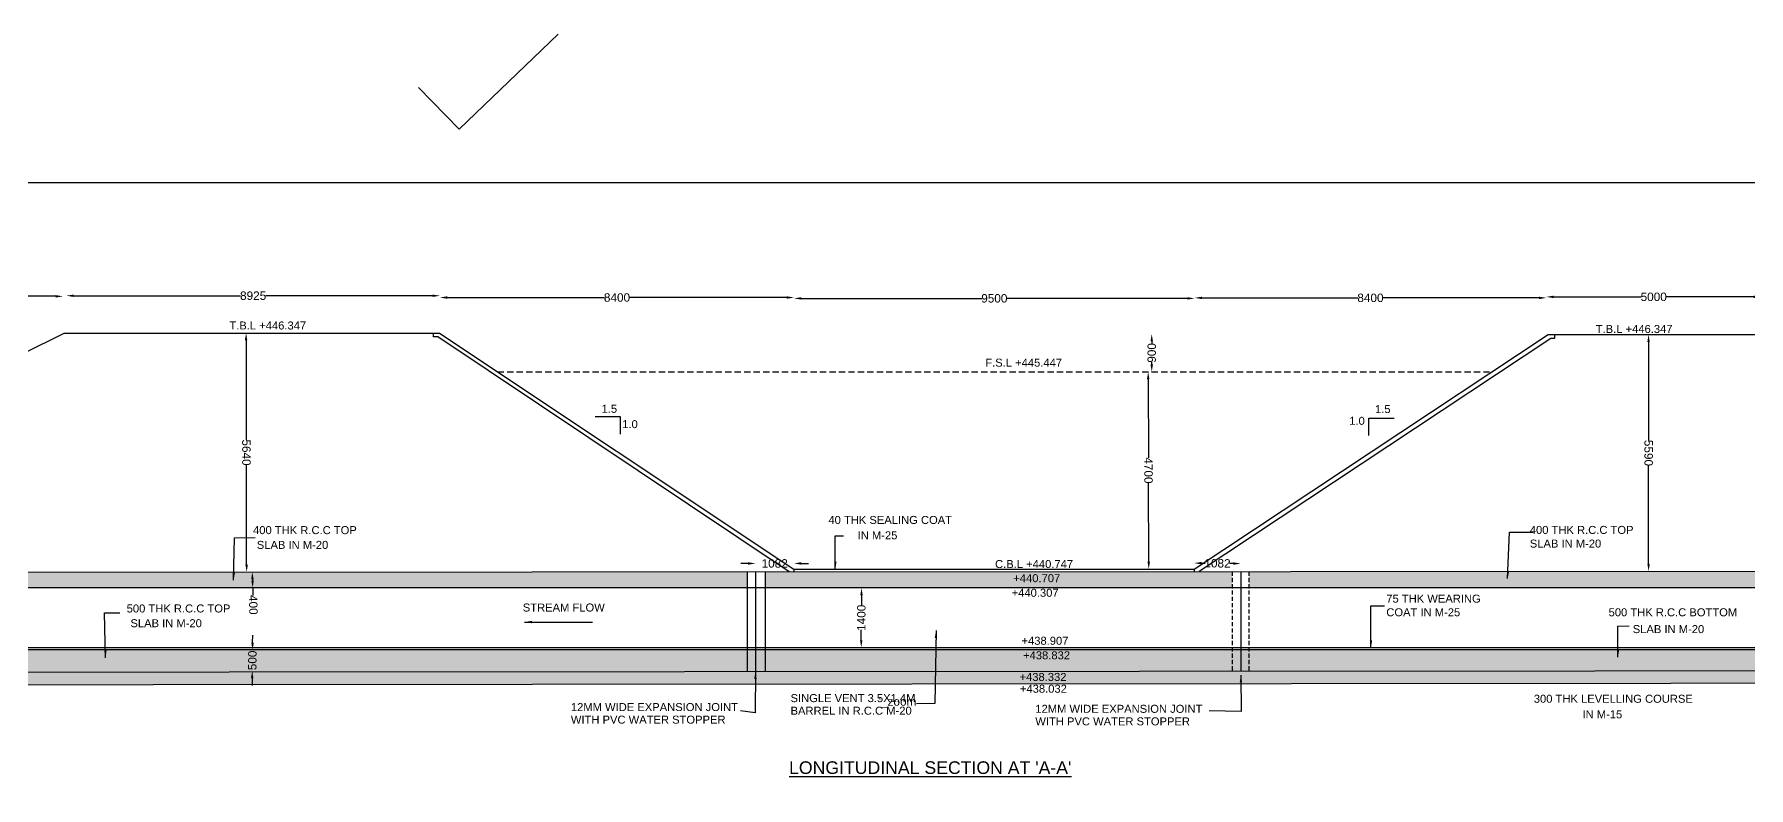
# Model space of a CAD drawing. Header units: millimetres. Extents: x 3597 to 113394, y 2246 to 47933.
# Drawn here: x 40487 to 81188, y 30040 to 47933 of the extents above; entities that cross this region are included whole.
import ezdxf

# ---------------------------------------------------------------- set-up
doc = ezdxf.new("R2010")
doc.units = ezdxf.units.MM
doc.header["$MEASUREMENT"] = 0
doc.linetypes.add('DASHED', pattern=[0.75, 0.5, -0.25])
for name, color, linetype in [('DIM', 7, 'Continuous'), ('DWG', 7, 'Continuous'), ('TXT', 7, 'Continuous')]:
    doc.layers.add(name, color=color, linetype=linetype)
doc.styles.get("Standard").update_dxf_attribs({"font": 'arial.ttf'})
doc.dimstyles.new('Civil', dxfattribs={"dimtxt": 200, "dimasz": 175, "dimexe": 0.1, "dimexo": 0.0625, "dimgap": 0.09, "dimtad": 0, "dimdec": 0, "dimzin": 12, "dimdsep": 46, "dimtxsty": 'Standard', "dimcen": 0.1, "dimse1": 1, "dimse2": 1, "dimaunit": 1, "dimadec": 5, "dimazin": 2, "dimtfac": 1, "dimtdec": 0, "dimtofl": 0, "dimtmove": 0, "dimatfit": 3, "dimfxl": 1, "dimfrac": 1, "dimtolj": 1, "dimtzin": 0, "dimarcsym": 0})
pattern_1 = [(50, (0, 0), (358.6301, -31.3761), [37.5, -412.5]), (355, (0, 0), (-69.3757, 376.096), [30, -330]), (100.4514, (29.9, -2.6), (289.2547, 344.7198), [31.8701, -350.571]), (46.1842, (0, 100), (533.6205, -82.7595), [56.25, -618.75]), (96.6356, (44.47, 93.1), (467.3314, 487.059), [47.805, -525.8565]), (351.1842, (0, 100), (467.331, 487.0593), [45, -495]), (21, (50, 75), (298.4535, -201.3094), [37.5, -412.5]), (326, (50, 75), (121.6577, 362.575), [30, -330]), (71.4514, (74.87, 58.22), (420.1113, 161.2652), [31.8701, -350.571]), (37.5, (0, 0), (6.07993, 166.44693), [0, -326, 0, -335, 0, -331.25]), (7.5, (0, 0), (131.53477, 197.20586), [0, -191, 0, -318.5, 0, -126.25]), (327.5, (-111.5, 0), (266.91122, -11.27744), [0, -125, 0, -390, 0, -517.5]), (317.5, (-161.5, 0), (291.5931, 50.0525), [0, -162.5, 0, -259, 0, -367.5])]

# ---------------------------------------------------------------- blocks, each defined once
blk = doc.blocks.new('*D6')
at = {"layer": 'Defpoints', "color": 0, "transparency": 16777216}
for p in [(35602, 41700), (41171, 41710), (41171, 41700)]:
    blk.add_point(p, dxfattribs=at)
at = {"layer": 'DIM', "color": 0, "lineweight": -2, "transparency": 16777216}
for p, q in [((35777, 41710), (38088, 41710)), ((40996, 41710), (38685, 41710))]:
    blk.add_line(p, q, dxfattribs=at)
at = {"layer": 'DIM', "color": 0, "transparency": 16777216}
for points in [[(35777, 41739), (35777, 41680), (35602, 41710)], [(40996, 41739), (40996, 41680), (41171, 41710)]]:
    blk.add_solid(points, dxfattribs=at)
at = {"layer": 'DIM', "color": 0, "transparency": 16777216, "insert": (38387, 41710), "char_height": 200, "attachment_point": 5}
blk.add_mtext('\\A1;5594', dxfattribs=at)
blk = doc.blocks.new('*D7')
at = {"layer": 'Defpoints', "color": 0, "transparency": 16777216}
for p in [(41250, 41671), (50117, 41724), (50117, 41671)]:
    blk.add_point(p, dxfattribs=at)
at = {"layer": 'DIM', "color": 0, "lineweight": -2, "transparency": 16777216}
for p, q in [((41425, 41724), (45384, 41724)), ((49942, 41724), (45983, 41724))]:
    blk.add_line(p, q, dxfattribs=at)
at = {"layer": 'DIM', "color": 0, "transparency": 16777216}
for points in [[(41425, 41753), (41425, 41695), (41250, 41724)], [(49942, 41753), (49942, 41695), (50117, 41724)]]:
    blk.add_solid(points, dxfattribs=at)
at = {"layer": 'DIM', "color": 0, "transparency": 16777216, "insert": (45683, 41724), "char_height": 200, "attachment_point": 5}
blk.add_mtext('\\A1;8925', dxfattribs=at)
blk = doc.blocks.new('*D8')
at = {"layer": 'Defpoints', "color": 0, "transparency": 16777216}
for p in [(50117, 41724), (58525, 41724), (58525, 41681)]:
    blk.add_point(p, dxfattribs=at)
at = {"layer": 'DIM', "color": 0, "lineweight": -2, "transparency": 16777216}
for p, q in [((50292, 41681), (54023, 41681)), ((58350, 41681), (54620, 41681))]:
    blk.add_line(p, q, dxfattribs=at)
at = {"layer": 'DIM', "color": 0, "transparency": 16777216}
for points in [[(50292, 41711), (50292, 41652), (50117, 41681)], [(58350, 41711), (58350, 41652), (58525, 41681)]]:
    blk.add_solid(points, dxfattribs=at)
at = {"layer": 'DIM', "color": 0, "transparency": 16777216, "insert": (54321, 41681), "char_height": 200, "attachment_point": 5}
blk.add_mtext('\\A1;8400', dxfattribs=at)
blk = doc.blocks.new('*D9')
at = {"layer": 'Defpoints', "color": 0, "transparency": 16777216}
for p in [(58525, 41681), (68033, 41681), (68033, 41661)]:
    blk.add_point(p, dxfattribs=at)
at = {"layer": 'DIM', "color": 0, "lineweight": -2, "transparency": 16777216}
for p, q in [((58700, 41661), (62981, 41661)), ((67858, 41661), (63578, 41661))]:
    blk.add_line(p, q, dxfattribs=at)
at = {"layer": 'DIM', "color": 0, "transparency": 16777216}
for points in [[(58700, 41691), (58700, 41632), (58525, 41661)], [(67858, 41691), (67858, 41632), (68033, 41661)]]:
    blk.add_solid(points, dxfattribs=at)
at = {"layer": 'DIM', "color": 0, "transparency": 16777216, "insert": (63279, 41661), "char_height": 200, "attachment_point": 5}
blk.add_mtext('\\A1;9500', dxfattribs=at)
blk = doc.blocks.new('*D10')
at = {"layer": 'Defpoints', "color": 0, "transparency": 16777216}
for p in [(68033, 41661), (76383, 41673), (76383, 41661)]:
    blk.add_point(p, dxfattribs=at)
at = {"layer": 'DIM', "color": 0, "lineweight": -2, "transparency": 16777216}
for p, q in [((68208, 41673), (71910, 41673)), ((76208, 41673), (72507, 41673))]:
    blk.add_line(p, q, dxfattribs=at)
at = {"layer": 'DIM', "color": 0, "transparency": 16777216}
for points in [[(68208, 41702), (68208, 41644), (68033, 41673)], [(76208, 41702), (76208, 41644), (76383, 41673)]]:
    blk.add_solid(points, dxfattribs=at)
at = {"layer": 'DIM', "color": 0, "transparency": 16777216, "insert": (72208, 41673), "char_height": 200, "attachment_point": 5}
blk.add_mtext('\\A1;8400', dxfattribs=at)
blk = doc.blocks.new('*D11')
at = {"layer": 'Defpoints', "color": 0, "transparency": 16777216}
for p in [(76383, 41673), (81484, 41697), (81484, 41673)]:
    blk.add_point(p, dxfattribs=at)
at = {"layer": 'DIM', "color": 0, "lineweight": -2, "transparency": 16777216}
for p, q in [((76558, 41697), (78635, 41697)), ((81309, 41697), (79232, 41697))]:
    blk.add_line(p, q, dxfattribs=at)
at = {"layer": 'DIM', "color": 0, "transparency": 16777216}
for points in [[(76558, 41726), (76558, 41667), (76383, 41697)], [(81309, 41726), (81309, 41667), (81484, 41697)]]:
    blk.add_solid(points, dxfattribs=at)
at = {"layer": 'DIM', "color": 0, "transparency": 16777216, "insert": (78933, 41697), "char_height": 200, "attachment_point": 5}
blk.add_mtext('\\A1;5000', dxfattribs=at)
blk = doc.blocks.new('*D19')
at = {"layer": 'Defpoints', "color": 0, "transparency": 16777216}
for p in [(45667, 33311), (45691, 33311), (45685, 32816)]:
    blk.add_point(p, dxfattribs=at)
at = {"layer": 'DIM', "color": 0, "lineweight": -2, "transparency": 16777216}
for p, q in [((45670, 33486), (45672, 33661)), ((45660, 32641), (45658, 32466))]:
    blk.add_line(p, q, dxfattribs=at)
at = {"layer": 'DIM', "color": 0, "transparency": 16777216}
for points in [[(45640, 33487), (45699, 33486), (45667, 33311)], [(45630, 32642), (45689, 32641), (45662, 32816)]]:
    blk.add_solid(points, dxfattribs=at)
at = {"layer": 'DIM', "color": 0, "transparency": 16777216, "insert": (45665, 33064), "char_height": 200, "attachment_point": 5, "rotation": 89.3236}
blk.add_mtext('\\A1;500', dxfattribs=at)
blk = doc.blocks.new('*D20')
at = {"layer": 'Defpoints', "color": 0, "transparency": 16777216}
for p in [(45656, 35164), (45667, 34784), (45673, 34784)]:
    blk.add_point(p, dxfattribs=at)
at = {"layer": 'DIM', "color": 0, "lineweight": -2, "transparency": 16777216}
for p, q in [((45667, 34989), (45668, 34959)), ((45673, 34784), (45678, 34609))]:
    blk.add_line(p, q, dxfattribs=at)
at = {"layer": 'DIM', "color": 0, "transparency": 16777216}
for points in [[(45696, 34990), (45638, 34989), (45661, 35164)], [(45697, 34960), (45639, 34958), (45673, 34784)]]:
    blk.add_solid(points, dxfattribs=at)
at = {"layer": 'DIM', "color": 0, "transparency": 16777216, "insert": (45685, 34384), "char_height": 200, "attachment_point": 5, "rotation": 271.7587}
blk.add_mtext('\\A1;400', dxfattribs=at)
blk = doc.blocks.new('*D21')
at = {"layer": 'Defpoints', "color": 0, "transparency": 16777216}
for p in [(57610, 35170), (58521, 35366), (58521, 35170)]:
    blk.add_point(p, dxfattribs=at)
at = {"layer": 'DIM', "color": 0, "lineweight": -2, "transparency": 16777216}
for p, q in [((57434, 35366), (57259, 35366)), ((58696, 35367), (58871, 35367))]:
    blk.add_line(p, q, dxfattribs=at)
at = {"layer": 'DIM', "color": 0, "transparency": 16777216}
for points in [[(57434, 35395), (57434, 35337), (57609, 35366)], [(58696, 35396), (58696, 35337), (58521, 35366)]]:
    blk.add_solid(points, dxfattribs=at)
at = {"layer": 'DIM', "color": 0, "transparency": 16777216, "insert": (58065, 35366), "char_height": 200, "attachment_point": 5, "rotation": 0.0267}
blk.add_mtext('\\A1;1082', dxfattribs=at)
blk = doc.blocks.new('*D22')
at = {"layer": 'Defpoints', "color": 0, "transparency": 16777216}
for p in [(60093, 34784), (60086, 33368), (60119, 33368)]:
    blk.add_point(p, dxfattribs=at)
at = {"layer": 'DIM', "color": 0, "lineweight": -2, "transparency": 16777216}
for p, q in [((60125, 34609), (60124, 34365)), ((60120, 33543), (60121, 33787))]:
    blk.add_line(p, q, dxfattribs=at)
at = {"layer": 'DIM', "color": 0, "transparency": 16777216}
for points in [[(60096, 34609), (60154, 34608), (60126, 34784)], [(60091, 33543), (60149, 33543), (60119, 33368)]]:
    blk.add_solid(points, dxfattribs=at)
at = {"layer": 'DIM', "color": 0, "transparency": 16777216, "insert": (60122, 34076), "char_height": 200, "attachment_point": 5, "rotation": 89.7322}
blk.add_mtext('\\A1;1400', dxfattribs=at)
blk = doc.blocks.new('*D23')
at = {"layer": 'Defpoints', "color": 0, "transparency": 16777216}
for p in [(68020, 35175), (69128, 35162), (69131, 35362)]:
    blk.add_point(p, dxfattribs=at)
at = {"layer": 'DIM', "color": 0, "lineweight": -2, "transparency": 16777216}
for p, q in [((68197, 35373), (68288, 35372)), ((68956, 35364), (68865, 35365))]:
    blk.add_line(p, q, dxfattribs=at)
at = {"layer": 'DIM', "color": 0, "transparency": 16777216}
for points in [[(68198, 35402), (68197, 35344), (68022, 35375)], [(68956, 35393), (68955, 35335), (69131, 35362)]]:
    blk.add_solid(points, dxfattribs=at)
at = {"layer": 'DIM', "color": 0, "transparency": 16777216, "insert": (68577, 35369), "char_height": 200, "attachment_point": 5, "rotation": 359.3412}
blk.add_mtext('\\A1;1082', dxfattribs=at)
blk = doc.blocks.new('*D24')
at = {"layer": 'Defpoints', "color": 0, "transparency": 16777216}
for p in [(78811, 40801), (78929, 40801), (78929, 35180)]:
    blk.add_point(p, dxfattribs=at)
at = {"layer": 'DIM', "color": 0, "lineweight": -2, "transparency": 16777216}
for p, q in [((78811, 40626), (78811, 38289)), ((78811, 35355), (78811, 37692))]:
    blk.add_line(p, q, dxfattribs=at)
at = {"layer": 'DIM', "color": 0, "transparency": 16777216}
for points in [[(78840, 40626), (78782, 40626), (78811, 40801)], [(78840, 35355), (78782, 35355), (78811, 35180)]]:
    blk.add_solid(points, dxfattribs=at)
at = {"layer": 'DIM', "color": 0, "transparency": 16777216, "insert": (78811, 37990), "char_height": 200, "attachment_point": 5, "rotation": 270.0001}
blk.add_mtext('\\A1;5590', dxfattribs=at)
blk = doc.blocks.new('*D41')
at = {"layer": 'Defpoints', "color": 0, "transparency": 16777216}
for p in [(66931, 39918), (66989, 39918), (67003, 35232)]:
    blk.add_point(p, dxfattribs=at)
at = {"layer": 'DIM', "color": 0, "lineweight": -2, "transparency": 16777216}
for p, q in [((66932, 39743), (66938, 37877)), ((66945, 35407), (66939, 37272))]:
    blk.add_line(p, q, dxfattribs=at)
at = {"layer": 'DIM', "color": 0, "transparency": 16777216}
for points in [[(66961, 39743), (66903, 39742), (66931, 39918)], [(66974, 35407), (66916, 35407), (66945, 35232)]]:
    blk.add_solid(points, dxfattribs=at)
at = {"layer": 'DIM', "color": 0, "transparency": 16777216, "insert": (66938, 37575), "char_height": 200, "attachment_point": 5, "rotation": 270.1728}
blk.add_mtext('\\A1;4700', dxfattribs=at)
blk = doc.blocks.new('*D42')
at = {"layer": 'Defpoints', "color": 0, "transparency": 16777216}
for p in [(66931, 40815), (67016, 40815), (66931, 39918)]:
    blk.add_point(p, dxfattribs=at)
at = {"layer": 'DIM', "color": 0, "lineweight": -2, "transparency": 16777216}
for p, q in [((67016, 40640), (67016, 40587)), ((67016, 40093), (67016, 40145))]:
    blk.add_line(p, q, dxfattribs=at)
at = {"layer": 'DIM', "color": 0, "transparency": 16777216}
for points in [[(66987, 40640), (67045, 40640), (67016, 40815)], [(66987, 40093), (67045, 40093), (67016, 39918)]]:
    blk.add_solid(points, dxfattribs=at)
at = {"layer": 'DIM', "color": 0, "transparency": 16777216, "insert": (67016, 40366), "char_height": 200, "attachment_point": 5, "rotation": 90}
blk.add_mtext('\\A1;900', dxfattribs=at)
blk = doc.blocks.new('*D117')
at = {"layer": 'Defpoints', "color": 0, "transparency": 16777216}
for p in [(45514, 40838), (45647, 40838), (45661, 35164)]:
    blk.add_point(p, dxfattribs=at)
at = {"layer": 'TXT', "color": 0, "lineweight": -2, "transparency": 16777216}
for p, q in [((45515, 40663), (45521, 38299)), ((45529, 35339), (45522, 37703))]:
    blk.add_line(p, q, dxfattribs=at)
at = {"layer": 'TXT', "color": 0, "transparency": 16777216}
for points in [[(45544, 40663), (45485, 40663), (45514, 40838)], [(45558, 35339), (45499, 35339), (45529, 35164)]]:
    blk.add_solid(points, dxfattribs=at)
at = {"layer": 'TXT', "color": 0, "transparency": 16777216, "insert": (45522, 38001), "char_height": 200, "attachment_point": 5, "rotation": 270.1491}
blk.add_mtext('\\A1;5640', dxfattribs=at)

msp = doc.modelspace()

# ---------------------------------------------------------------- hatches: boundary and pattern name
at = {"layer": 'DWG'}
h = msp.add_hatch(dxfattribs=at)
h.set_pattern_fill('AR-CONC', color=256, scale=50, style=0)
h.set_pattern_definition(pattern_1)
h.paths.add_polyline_path([(57407.7, 35169.6), (34345.8, 35158.9), (34294.1, 34783.7), (57407.7, 34783.7)])
h = msp.add_hatch(dxfattribs=at)
h.set_pattern_fill('AR-CONC', color=256, scale=50, style=0)
h.set_pattern_definition(pattern_1)
h.paths.add_polyline_path([(68922.1, 35175), (57838.3, 35169.8), (57838.3, 34783.7), (68922.1, 34783.7)])
h.paths.add_polyline_path([(88331.5, 35184), (69323.7, 35175.2), (69323.7, 34783.7), (88347.4, 34783.7, 0.9992498)])
h = msp.add_hatch(dxfattribs=at)
h.set_pattern_fill('AR-CONC', color=256, scale=50, style=0)
h.set_pattern_definition(pattern_1)
h.paths.add_polyline_path([(88347.4, 33310.9), (34294.1, 33310.9), (34294.1, 32782.7), (88347.4, 32822.3)])
h = msp.add_hatch(dxfattribs=at)
h.set_pattern_fill('AR-CONC', color=256, scale=50, style=0)
h.set_pattern_definition(pattern_1)
h.paths.add_polyline_path([(88347.4, 32822.3), (34294.1, 32782.7), (34294.1, 32485.4), (88347.4, 32527.4)])

# ---------------------------------------------------------------- linework, layer by layer
for points in [[(18035.7, 33368), (21232.3, 35517.1), (30463.4, 35517.1), (41195.1, 40838.4), (50106.3, 40838.4), (58521.2, 35232.1), (58521.2, 35170.2)], [(58406, 35170.1), (50065.1, 40745.2), (49968.5, 40745.2), (49968.5, 40838.4)], [(68020, 35232.1), (76429.3, 40801.1), (76578.4, 40801.1), (76578.4, 40712), (76491.3, 40712), (68144.6, 35174.6)], [(76578.4, 40801.1), (81468.9, 40801.1), (88651, 37155.4), (99924.6, 37155.4), (102558.6, 35426.1)], [(34290.3, 35158.9), (88331.5, 35184)], [(57609.6, 35169.7), (57609.6, 32799.8)], [(57838.3, 35169.8), (57838.3, 32799.9)], [(58521.2, 35232.1), (68020, 35232.1), (68020, 35174.6)], [(69128.4, 35175.1), (69128.4, 32808.2)], [(18035.7, 33368), (92846.2, 33368), (92752.4, 33225), (95341.7, 33225), (95341.7, 32621.5), (92748.6, 32621.5), (92748.6, 32314.2), (88347.4, 32314.2), (88347.4, 34783.7), (34294.1, 34783.7), (34294.1, 32485.4), (88347.4, 32527.4)], [(88347.4, 33310.9), (34294.1, 33310.9)], [(34294.1, 32782.7), (88347.4, 32822.3)]]:
    msp.add_lwpolyline(points, dxfattribs=at)
at = {"layer": 'DWG', "linetype": 'DASHED', "ltscale": 300}
msp.add_lwpolyline([(51488.2, 39917.7), (75095.4, 39917.7)], dxfattribs=at)
at = {"layer": 'DWG', "linetype": 'DASHED'}
msp.add_lwpolyline([(57407.7, 35169.6), (57407.7, 32799.6)], dxfattribs=at)
at = {"layer": 'DWG', "linetype": 'DASHED', "ltscale": 200}
for points in [[(68922.1, 35175), (68922.1, 32808.1)], [(69323.7, 35175.2), (69323.7, 32808.4)]]:
    msp.add_lwpolyline(points, dxfattribs=at)
at = {"layer": 'TXT'}
for points in [[(49612.1, 46670.1), (50575.4, 45677.7), (52923.3, 47933.1)], [(53805.6, 38855.4), (54398.1, 38855.4), (54398.1, 38439.8)], [(72170.2, 38408.1), (72170.2, 38819.1), (72767.8, 38819.1)]]:
    msp.add_lwpolyline(points, dxfattribs=at)
msp.add_lwpolyline([(113393.7, 2245.6), (3596.6, 2245.6), (3596.6, 44416.9), (113393.7, 44416.9)], close=True, dxfattribs=at)

# ---------------------------------------------------------------- texts
for s, height, p in [('T.B.L +446.347', 190, (45118.6, 40922.3)), ('T.B.L +446.347', 190, (77557, 40839.9)), ('F.S.L +445.447', 190, (63064.6, 40039.9)), ('1.5', 190, (53954.1, 38944.1)), ('1.5', 190, (72316, 38937.5)), ('1.0', 190, (54444.6, 38579.5)), ('1.0', 190, (71704.5, 38658.2)), ('400 THK R.C.C TOP', 190, (45681.2, 36062.6)), ('40 THK SEALING COAT', 190, (59339.8, 36304.3)), ('400 THK R.C.C TOP', 190, (75991.3, 36067.2)), ('SLAB IN M-20', 190, (45770.5, 35712.1)), (' IN M-25', 190, (59960.4, 35939.5)), ('SLAB IN M-20', 190, (75991.3, 35743.1)), ('C.B.L +440.747', 190, (63296.6, 35257.1)), (' +440.707', 190, (63655.2, 34921.6)), (' +440.307', 190, (63616.7, 34575.3)), ('75 THK WEARING', 190, (72584.9, 34435.6)), ('500 THK R.C.C TOP', 190, (42680.3, 34202.1)), ('STREAM FLOW', 190, (52084.5, 34224.4)), ('COAT IN M-25', 190, (72584.9, 34111.5)), ('500 THK R.C.C BOTTOM', 190, (77862.1, 34111.5)), ('SLAB IN M-20', 190, (42769.6, 33851.7)), ('SLAB IN M-20', 190, (78435.3, 33711.7)), (' +438.907', 190, (63850.4, 33435.5)), (' +438.832', 190, (63887.8, 33089.8)), (' +438.332', 190, (63803.7, 32576)), ('SINGLE VENT 3.5X1.4M', 190, (58441.4, 32073.2)), (' +438.032', 190, (63813, 32295.7)), ('300 THK LEVELLING COURSE', 190, (76086.2, 32057.9)), ('WITH PVC WATER STOPPER', 190, (53226.2, 31561.6)), ('12MM WIDE EXPANSION JOINT', 190, (53226.2, 31860.6)), ('BARREL IN R.C.C M-20', 190, (58441.4, 31774.3)), ('12MM WIDE EXPANSION JOINT', 190, (64252.5, 31819.2)), (' IN M-15', 190, (77168.2, 31688)), ('WITH PVC WATER STOPPER', 190, (64252.5, 31520.3)), ("%%ULONGITUDINAL SECTION AT 'A-A'", 300, (58405.7, 30367.1))]:
    msp.add_text(s, height=height, dxfattribs=at).set_placement(p)
at = {"layer": 'TXT', "insert": (61428.8, 31930.2), "char_height": 200, "attachment_point": 9}
msp.add_mtext("\\A1;'_zoom ", dxfattribs=at)

# ---------------------------------------------------------------- dimensions: what is measured, and where the dimension line sits
at = {"layer": 'DIM'}
for p1, p2, distance, text, picture, middle in [((35602.4, 41699.5), (41171.2, 41699.5), 10.1, '5594', '*D6', (38386.8, 41709.6)), ((41249.9, 41670.9), (50117, 41670.9), 53, '8925', '*D7', (45683.5, 41723.9)), ((50117, 41723.9), (58525.3, 41723.9), -42.5, '8400', '*D8', (54321.2, 41681.4)), ((58525.3, 41681.4), (68033.2, 41681.4), -20, '9500', '*D9', (63279.3, 41661.4)), ((68033.2, 41661.4), (76383.2, 41661.4), 11.4, '8400', '*D10', (72208.2, 41672.9)), ((76383.2, 41672.9), (81483.7, 41672.9), 23.8, '5000', '*D11', (78933.5, 41696.6)), ((66931.4, 39917.5), (66931.4, 40814.8), -84.6, '900', '*D42', (67016, 40366.2)), ((78928.6, 35179.7), (78928.6, 40801.1), 117.5, '5590', '*D24', (78811.2, 37990.4)), ((67003.1, 35232.1), (66989, 39917.7), 57.6, '4700', '*D41', (66938.4, 37574.7)), ((57609.6, 35169.7), (58521.2, 35170.2), 196.3, '1082', '*D21', (58065.3, 35366.3)), ((68020, 35174.6), (69128.4, 35161.8), 200.4, '1082', '*D23', (68576.5, 35368.6)), ((45655.5, 35164.2), (45667.2, 34783.7), 5.8, '400', '*D20', (45685.3, 34384.4)), ((60092.7, 34783.7), (60086.1, 33368), 32.9, '1400', '*D22', (60122.3, 34075.7)), ((45684.7, 32816.2), (45690.6, 33310.9), 23.1, '500', '*D19', (45664.6, 33063.8))]:
    dim = msp.add_aligned_dim(p1=p1, p2=p2, distance=distance, text=text, dimstyle='Civil', dxfattribs=at)
    dim.commit()
    dim.dimension.update_dxf_attribs({"geometry": picture, "text_midpoint": middle})
at = {"layer": 'TXT'}
dim = msp.add_aligned_dim(p1=(45661.4, 35164.3), p2=(45646.6, 40838.4), distance=132.4, text='5640', dimstyle='Civil', dxfattribs=at)
dim.commit()
dim.dimension.update_dxf_attribs({"geometry": '*D117', "text_midpoint": (45521.6, 38001)})

# ---------------------------------------------------------------- leaders
for points in [[(45219.9, 34970.9), (45239.1, 35977.8), (45730.1, 35984.1)], [(59504.3, 35232.1), (59504.3, 36025.6), (59698.1, 36025.6)], [(75465.3, 35009.2), (75508.5, 36111.3), (76070.8, 36111.3)], [(42177.7, 33123.6), (42157.9, 34192.3), (42514.4, 34192.3)], [(72221, 33368), (72221, 34360.8), (72545.5, 34360.8)], [(52128.5, 33974.3), (53740, 33974.3)], [(78084, 33137.9), (78082.3, 33874.6), (78352.6, 33885.4)], [(57609.6, 32799.8), (57598.8, 31820), (57252.6, 31864.6)], [(69132.3, 32717), (69135.4, 31853.7), (68379.4, 31863)]]:
    msp.add_leader(points, dimstyle='Civil', override={"dimgap": 0.09, "dimtad": 0}, dxfattribs=at)
at = {"layer": 'TXT', "annotation_type": 0, "has_hookline": 1, "hookline_direction": 1, "text_width": 861.7}
msp.add_leader([(61895.8, 33772.6), (61868.3, 32043.9), (61428.9, 32030.2)], dimstyle='Civil', override={"dimgap": 0.09, "dimtad": 0}, dxfattribs=at)

doc.saveas('drawing.dxf')
